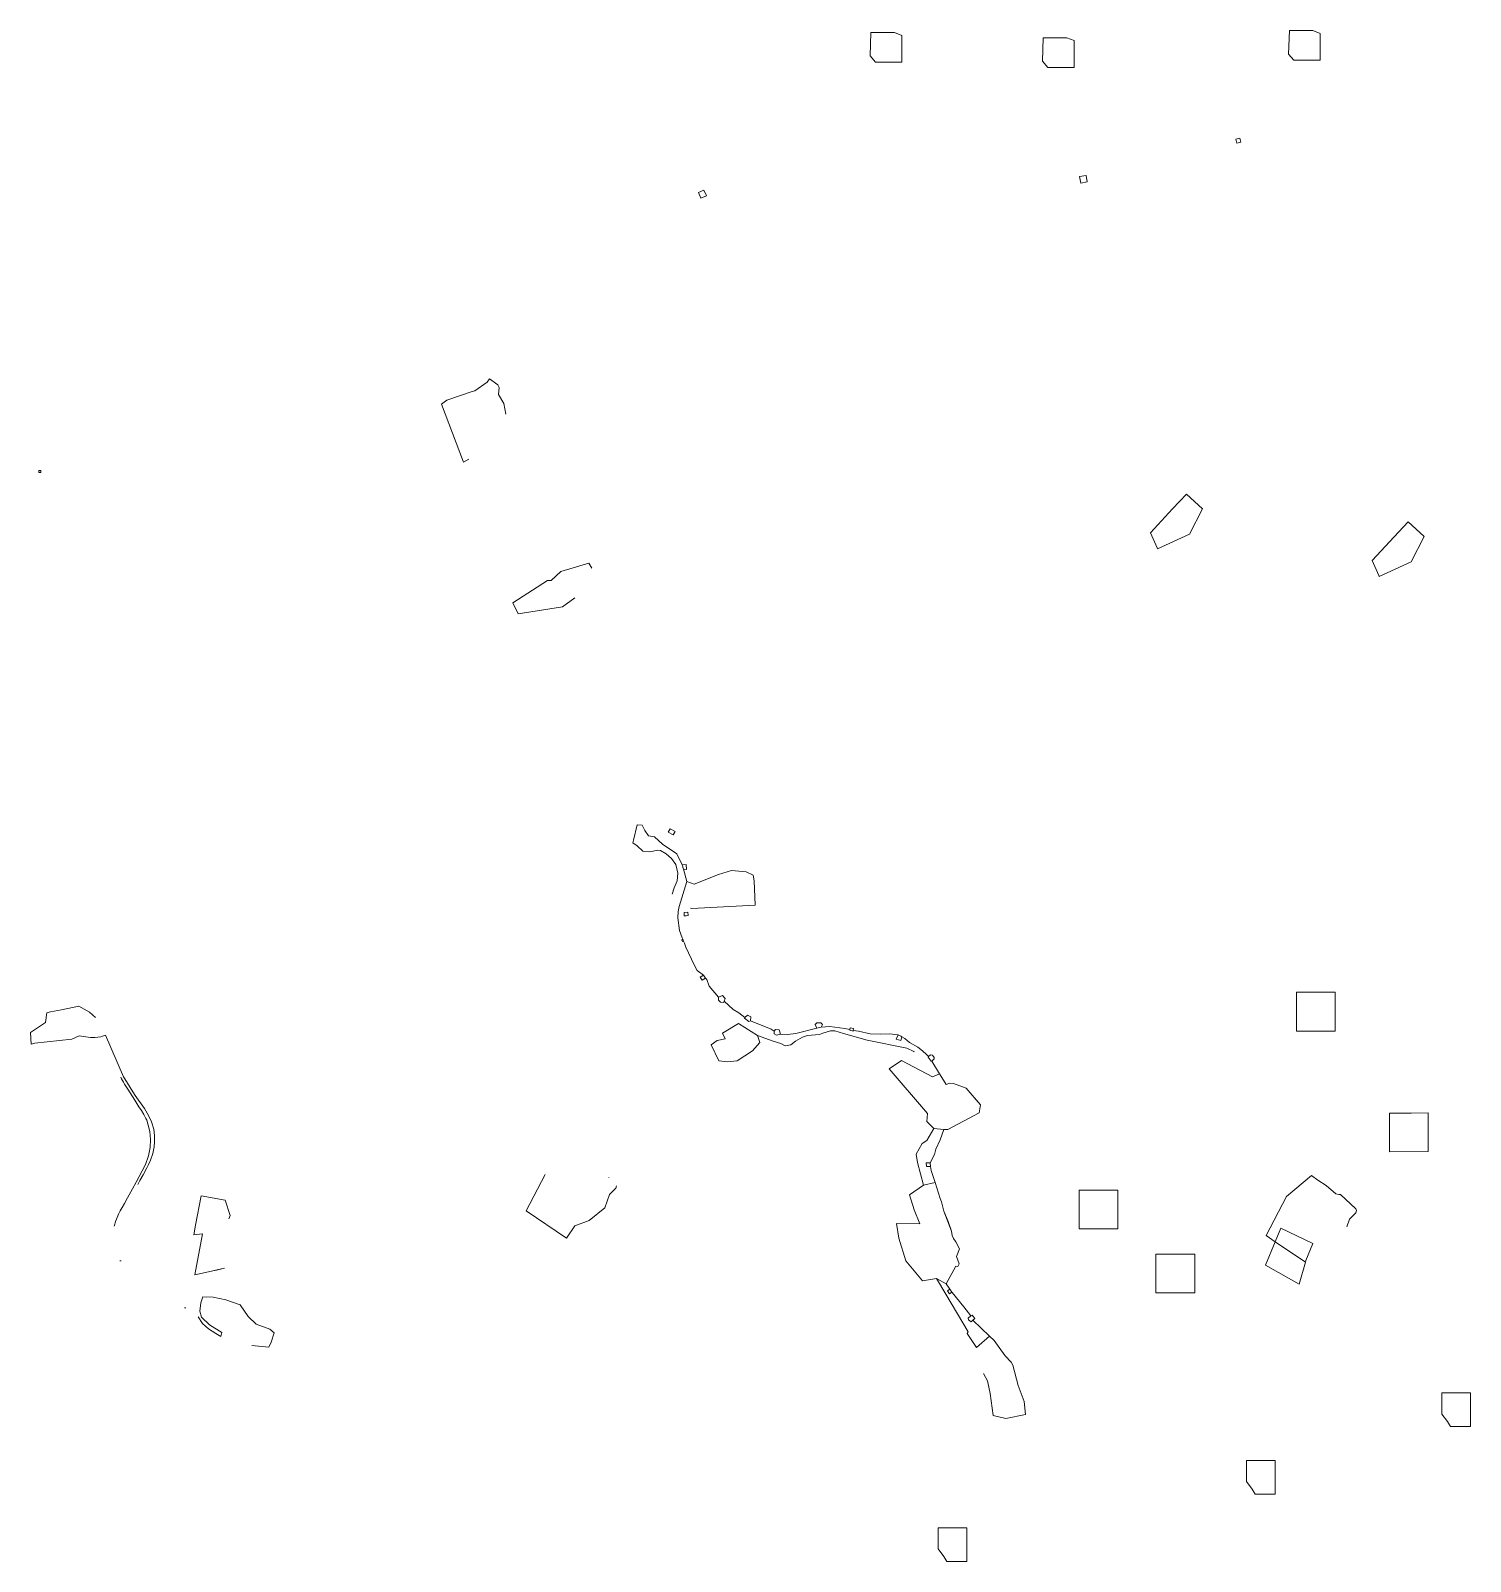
# Model space of a CAD drawing. Header units: metres. Extents: x 534757 to 556231, y 1832948 to 1850503.
# Drawn here: x 550804 to 553429, y 1846492 to 1849283 of the extents above; entities that cross this region are included whole.
import ezdxf

# ---------------------------------------------------------------- set-up
doc = ezdxf.new("R2010")
doc.units = ezdxf.units.M
doc.header["$MEASUREMENT"] = 0
doc.linetypes.add('DGN Style 4', pattern=[602.615279, 301.11944, -150.55972, 0.376399, -150.55972])
doc.layers.add('Level 30', color=7, linetype='Continuous', lineweight=0)

msp = doc.modelspace()

# ---------------------------------------------------------------- linework, layer by layer
at = {"layer": 'Level 30', "color": 5, "linetype": 'DGN Style 4', "lineweight": 13}
for p, q in [((551992.2365, 1847761.9373), (551994.8116, 1847753.9499)), ((551994.8116, 1847753.9499), (552000.4138, 1847731.8434)), ((551986.7807, 1847686.0501), (552000.4138, 1847731.8434)), ((551993.2109, 1847626.8509), (551994.6381, 1847623.1044)), ((552031.0716, 1847560.9281), (552034.4302, 1847555.4802)), ((553112.1, 1847529.64), (553182.71, 1847529.82)), ((553112.1, 1847529.64), (553112.28, 1847458.92)), ((553182.71, 1847529.82), (553182.88, 1847459.1)), ((552237.5906, 1847464.0561), (552245.7212, 1847465.9377)), ((553112.28, 1847458.92), (553182.88, 1847459.1)), ((550935.141, 1847449.472), (550940.558, 1847451.536)), ((552447.1917, 1847404.2916), (552461.1652, 1847381.1614)), ((552448.353, 1847375.4125), (552461.1652, 1847381.1614)), ((552461.1652, 1847381.1614), (552473.6918, 1847361.5281)), ((552509.8049, 1847354.8517), (552536.2657, 1847324.242)), ((552450.848, 1847281.2554), (552469.3572, 1847279.7094)), ((552444.4703, 1847218.9754), (552444.8494, 1847212.0858)), ((552432.36, 1847177.9637), (552453.2866, 1847182.7889)), ((552469.2021, 1847130.4527), (552483.512, 1847094.1382)), ((553073.4901, 1847074.9599), (553128.5633, 1847037.7957)), ((552456.1, 1847007.79), (552473.54, 1846998.12)), ((552480.1067, 1846988.3448), (552483.858, 1846983.0799)), ((552522.0601, 1846931.7826), (552552.3505, 1846902.704)), ((552528.7119, 1846881.7467), (552552.3505, 1846902.704))]:
    msp.add_line(p, q, dxfattribs=at)
at = {"layer": 'Level 30', "color": 5, "linetype": 'DGN Style 4', "lineweight": 13, "flags": 128}
for points in [[(552392.47, 1849274.31), (552392.47, 1849225.43), (552344.7, 1849225.43), (552334.77, 1849236.97), (552336.37, 1849279.61), (552379.22, 1849279.61), (552392.47, 1849274.31)], [(552706.77, 1849264.77), (552706.77, 1849215.89), (552659, 1849215.89), (552649.07, 1849227.43), (552650.67, 1849270.07), (552693.52, 1849270.07), (552706.77, 1849264.77)], [(553155.52, 1849277.79), (553142.27, 1849283.09), (553099.42, 1849283.09), (553097.82, 1849240.45), (553107.75, 1849228.91), (553155.52, 1849228.91), (553155.52, 1849277.79)], [(553010.85, 1849079.75), (553003.68, 1849077.97), (553001.88, 1849085.14), (553009.07, 1849086.92), (553010.85, 1849079.75)], [(552730.8, 1849007.15), (552728.59, 1849019.05), (552716.69, 1849016.84), (552718.9, 1849004.94), (552730.8, 1849007.15)], [(552036.2224, 1848982.0875), (552031.8741, 1848992.0826), (552021.879, 1848987.7344), (552026.2273, 1848977.7392), (552036.2224, 1848982.0875)], [(551670.7341, 1848583.4933), (551666.6588, 1848602.9864), (551657.3964, 1848619.5711), (551658.37, 1848632.13), (551656.2, 1848636.97), (551640.76, 1848648.3), (551636.3, 1848641.96), (551614.02, 1848626.12), (551609.05, 1848624.89), (551563.06, 1848609.51), (551553.3, 1848602.05), (551593.3682, 1848496.4796), (551650.4336, 1848526.2102), (551656.9767, 1848532.1841), (551654.3545, 1848543.8172), (551661.22, 1848555.0787), (551667.8658, 1848564.3092), (551670.7341, 1848583.4933)], [(550822.719, 1848481.303), (550822.719, 1848477.303), (550818.719, 1848477.303), (550818.719, 1848481.303), (550822.719, 1848481.303)], [(552941.22, 1848411.16), (552917.44, 1848364.85), (552858.73, 1848338.26), (552857.98, 1848340.04), (552846.29, 1848367.66), (552886.46, 1848410.96), (552911.58, 1848438.03), (552941.22, 1848411.16)], [(553345.45, 1848360.61), (553321.67, 1848314.3), (553262.96, 1848287.71), (553262.21, 1848289.49), (553250.52, 1848317.11), (553290.69, 1848360.41), (553315.81, 1848387.48), (553345.45, 1848360.61)], [(551827.2284, 1848302.8331), (551822.0689, 1848311.8971), (551771.1043, 1848296.6815), (551753.2707, 1848280.7433), (551746.4282, 1848280.7008), (551683.32, 1848240), (551693.28, 1848219.87), (551773.6352, 1848232.5167), (551810.914, 1848259.4439), (551809.1194, 1848281.7538), (551827.2284, 1848302.8331)], [(551992.2365, 1847761.9373), (551982.1453, 1847782.201), (551956.4042, 1847799.5485), (551941.3974, 1847813.2701), (551930.6377, 1847814.9944), (551924.2728, 1847824.9376), (551919.275, 1847834.4733), (551910.27, 1847835.05), (551903.14, 1847806.78), (551902.2188, 1847802.104), (551910.3005, 1847796.4495), (551920.4175, 1847787.2318), (551933.0629, 1847785.9055), (551947.7474, 1847788.7899), (551952.2666, 1847788.52), (551963.0856, 1847782.3414), (551972.7376, 1847773.7213), (551980.7207, 1847762.6789), (551984.1041, 1847746.715), (551982.9216, 1847732.9317), (551977.2651, 1847719.9541), (551968.078, 1847687.224), (551968.5177, 1847669.4639), (551971.0798, 1847654.0184), (551982.8846, 1847621.9162), (551997.3917, 1847595.3683), (552015.7181, 1847555.5684), (552030.5737, 1847525.2763), (552065.8114, 1847454.9535)], [(551979.2278, 1847822.6394), (551975.3685, 1847816.5052), (551966.8025, 1847821.941), (551970.3381, 1847827.5464), (551979.2278, 1847822.6394)], [(551994.8116, 1847753.9499), (552000.0285, 1847753.3691), (551999.3812, 1847762.5166), (551992.2365, 1847761.9373)], [(552000.4138, 1847731.8434), (552014.0223, 1847726.9148), (552058.6177, 1847744.465), (552082.0373, 1847751.9827), (552108.6406, 1847749.0888), (552121.704, 1847743.3934), (552123.2435, 1847732.9604), (552124.9434, 1847688.3737), (552009.8227, 1847682.6316), (551986.7807, 1847686.0501)], [(551986.7807, 1847686.0501), (551984.9513, 1847676.7855), (551984.39, 1847665.59), (551987.23, 1847642.55), (551992.3615, 1847629.0803), (551993.2109, 1847626.8509)], [(552002.7205, 1847669.9177), (551999.2218, 1847669.0905), (551995.8405, 1847669.0086), (551995.6855, 1847675.4067), (552002.5835, 1847675.5738), (552002.7205, 1847669.9177)], [(551993.2109, 1847626.8509), (551991.1858, 1847625.5982), (551992.7637, 1847622.1638), (551994.6381, 1847623.1044)], [(551994.6381, 1847623.1044), (551996.138, 1847619.1675), (551998.96, 1847611.76), (552014.11, 1847579.53), (552019.54, 1847569.43), (552031.0716, 1847560.9281)], [(552031.0716, 1847560.9281), (552025.198, 1847557.3072), (552028.5566, 1847551.8592), (552034.4302, 1847555.4802)], [(552034.4302, 1847555.4802), (552036.8475, 1847552.9319), (552041.5493, 1847540.7718), (552058.151, 1847520.7013)], [(552068.6406, 1847513.5706), (552070.6144, 1847518.661), (552065.7598, 1847523.5644), (552058.151, 1847520.7013)], [(552058.151, 1847520.7013), (552058.5828, 1847515.2183), (552062.1969, 1847511.5679), (552067.6753, 1847511.0812), (552068.6406, 1847513.5706)], [(552068.6406, 1847513.5706), (552084.9167, 1847498.3669), (552095.6828, 1847492.2008), (552106.0528, 1847484.003)], [(553112.1, 1847529.64), (553161.51, 1847529.77), (553182.71, 1847529.82)], [(553112.1, 1847529.64), (553112.23, 1847477.13), (553112.28, 1847458.92)], [(553182.71, 1847529.82), (553182.87, 1847461.94), (553182.88, 1847459.1)], [(550935.141, 1847449.472), (550931.897, 1847448.235), (550921.327, 1847446.972), (550913.381, 1847447.282), (550892.313, 1847450.317), (550879.049, 1847443.972), (550811.36, 1847436.69), (550805.222, 1847435.355), (550803.917, 1847456.259), (550831.265, 1847474.646), (550833.415, 1847492.117), (550840.147, 1847494.297), (550859.958, 1847497.943), (550891.62, 1847504.69), (550911.229, 1847493.631), (550928.102, 1847478.526), (550932.837, 1847469.706), (550940.558, 1847451.536)], [(552106.0528, 1847484.003), (552105.5348, 1847482.2143), (552113.6706, 1847476.6279), (552116.7725, 1847477.4468)], [(552106.0528, 1847484.003), (552111.2893, 1847487.9897), (552117.346, 1847484.6842), (552116.7725, 1847477.4468)], [(552129.2217, 1847451.096), (552133.9887, 1847438.2082), (552120.0975, 1847422.7563), (552092.2898, 1847404.7588), (552074.6594, 1847402.9151), (552058.7345, 1847404.4659), (552044.6713, 1847433.9116), (552056.0346, 1847441.5657), (552070.3213, 1847445.0702), (552065.8114, 1847454.9535)], [(552065.8114, 1847454.9535), (552094.6057, 1847472.8951), (552129.2217, 1847451.096)], [(552116.7725, 1847477.4468), (552154.1026, 1847462.5833), (552159.986, 1847458.6029)], [(552129.2217, 1847451.096), (552157.8888, 1847440.7728), (552172.182, 1847436.6121), (552180.0129, 1847432.3058), (552190.0924, 1847434.0119), (552198.5415, 1847440.7922), (552211.2261, 1847447.9849), (552220.8062, 1847450.6734), (552242.5973, 1847452.5098), (552248.7188, 1847455.0912), (552262.6767, 1847459.1699), (552270.7552, 1847459.1594), (552286.2256, 1847454.4452), (552329.6036, 1847442.5272), (552401.9488, 1847427.5454), (552414.6743, 1847421.4653), (552428.0385, 1847411.1084), (552448.353, 1847375.4125)], [(552159.986, 1847458.6029), (552159.7906, 1847453.7812), (552164.0292, 1847451.3325), (552171.2417, 1847453.2958)], [(552159.986, 1847458.6029), (552162.1393, 1847462.0505), (552168.9739, 1847461.1028), (552171.2417, 1847453.2958)], [(552171.2417, 1847453.2958), (552184.4039, 1847452.4865), (552199.2414, 1847454.314), (552237.5906, 1847464.0561)], [(552237.5906, 1847464.0561), (552234.4796, 1847471.0712), (552237.6733, 1847473.7542), (552244.781, 1847473.782), (552248.0169, 1847471.0293), (552245.7212, 1847465.9377)], [(552245.7212, 1847465.9377), (552261.0921, 1847467.223), (552288.9427, 1847463.8006), (552297.8121, 1847461.8397)], [(552297.8121, 1847461.8397), (552297.5294, 1847460.4767), (552303.7658, 1847459.0313), (552304.033, 1847460.3194)], [(552297.8121, 1847461.8397), (552298.4533, 1847464.9319), (552304.72, 1847463.6323), (552304.033, 1847460.3194)], [(552304.033, 1847460.3194), (552313.481, 1847458.5799), (552334.7546, 1847454.0486), (552353.9232, 1847453.398), (552370.7826, 1847453.8462), (552384.8662, 1847452.3973), (552385.9097, 1847451.9489)], [(550940.558, 1847451.536), (550973.478, 1847375.818), (550975.482, 1847371.997), (550990.419, 1847347.945), (550994.838, 1847341.671), (551011.641, 1847317.892), (551019.089, 1847305.23), (551024.449, 1847293.745), (551028.68, 1847280.09), (551029.974, 1847268.325), (551029.974, 1847256.995), (551028.954, 1847247.677), (551026.685, 1847235.757), (551022.704, 1847223.723), (551019.05, 1847215.522), (551016.038, 1847209.775), (551008.98, 1847197.046), (551003.215, 1847186.309), (550994.515, 1847170.104), (550986.298, 1847155.101), (550975.967, 1847135.909), (550970.963, 1847127.173), (550967.121, 1847119.455), (550963.646, 1847110.291), (550959.865, 1847095.225), (550958.305, 1847082.737), (550958.059, 1847074.771), (550959.355, 1847063.243), (550961.112, 1847054.273), (550964.582, 1847045.745), (550969.498, 1847037.842), (550975.077, 1847031.188), (550981.996, 1847024.978), (550991.614, 1847019.669), (550993.031, 1847019.013), (550955.655, 1847023.542), (550955.104, 1847027.953), (550954.785, 1847032.441), (550954.864, 1847041.148), (550953.767, 1847056.389), (550953.069, 1847077.303), (550953.61, 1847087.298), (550955.598, 1847100.081), (550957.27, 1847106.817), (550958.717, 1847111.732), (550960.242, 1847115.885), (550964.154, 1847124.991), (550967.136, 1847131.039), (550970.811, 1847137.183), (550975.131, 1847144.404), (550980.803, 1847154.864), (550989.804, 1847171.461), (550996.375, 1847183.578), (551007.39, 1847203.89), (551013.185, 1847215.769), (551018.796, 1847231.384), (551021.977, 1847246.433), (551022.71, 1847261.005), (551021.118, 1847276.105), (551018.377, 1847287.667), (551015.648, 1847296.261), (551014.065, 1847299.726), (551010.405, 1847306.768), (551005.841, 1847314.213), (551001.546, 1847320.962), (550994.029, 1847332.773), (550985.432, 1847346.267), (550981.133, 1847353.014), (550975.204, 1847362.352), (550973.112, 1847365.847), (550969.72, 1847372.007), (550965.352, 1847381.077), (550955.747, 1847402.532), (550949.284, 1847416.972), (550935.141, 1847449.472)], [(552385.9097, 1847451.9489), (552382.5376, 1847444.1004), (552390.9064, 1847441.9981), (552392.9381, 1847448.5764)], [(552385.9097, 1847451.9489), (552390.9756, 1847449.7724), (552392.9381, 1847448.5764)], [(552392.9381, 1847448.5764), (552398.1837, 1847445.38), (552406.4747, 1847437.9485), (552421.8217, 1847429.8294), (552430.6215, 1847422.9003), (552437.8759, 1847416.0241), (552441.1575, 1847412.362)], [(552448.353, 1847375.4125), (552391.9403, 1847405.4413), (552369.6586, 1847389.9022), (552439.1846, 1847308.4001), (552438.0732, 1847294.2182), (552450.848, 1847281.2554)], [(552441.1575, 1847412.362), (552440.4347, 1847411.6166), (552445.9241, 1847403.9913), (552447.1917, 1847404.2916)], [(552441.1575, 1847412.362), (552445.1894, 1847415.5852), (552448.4718, 1847414.9069), (552451.6424, 1847410.8652), (552451.5417, 1847408.1171), (552447.1917, 1847404.2916)], [(552461.1652, 1847381.1614), (552462.4107, 1847379.0998), (552473.6918, 1847361.5281)], [(552473.6918, 1847361.5281), (552480.246, 1847364.0881), (552486.9694, 1847363.3396), (552509.8049, 1847354.8517)], [(552509.8049, 1847354.8517), (552528.2036, 1847333.3175), (552536.2657, 1847324.242)], [(552469.3572, 1847279.7094), (552476.55, 1847279.8), (552533.8289, 1847309.8019), (552536.2657, 1847324.242)], [(553352.73, 1847239.14), (553281.93, 1847238.96), (553281.76, 1847309.47), (553321.18, 1847309.57), (553352.56, 1847309.65), (553352.62, 1847283.93), (553352.73, 1847239.14)], [(552432.36, 1847177.9637), (552421.1516, 1847219.0941), (552418.7372, 1847234.3944), (552429.7788, 1847253.7175), (552438.19, 1847259.6962), (552450.848, 1847281.2554)], [(552444.4703, 1847218.9754), (552452.371, 1847233.8641), (552454.4692, 1847243.6735), (552462.7149, 1847260.4746), (552469.3572, 1847279.7094)], [(551872.53, 1847176.85), (551871.04, 1847172.53), (551859.49, 1847160.98), (551850.94, 1847136.89), (551822.33, 1847113.53), (551796.52, 1847103.93), (551780.89, 1847081.63), (551707.67, 1847131.04), (551744.74, 1847202.41), (551790.04, 1847240.66), (551801.75, 1847231.92), (551816.72, 1847222.55), (551834.8, 1847207.28), (551840.35, 1847205.78), (551842.94, 1847206.34), (551870.9, 1847180.17), (551872.53, 1847176.85)], [(552444.4703, 1847218.9754), (552436.964, 1847218.9754), (552437.3732, 1847211.863), (552444.8494, 1847212.0858)], [(552444.8494, 1847212.0858), (552446.4448, 1847204.7498), (552453.2866, 1847182.7889)], [(552432.36, 1847177.9637), (552406.6836, 1847160.5383), (552414.9321, 1847133.3426), (552425.7749, 1847107.5111), (552383.0788, 1847108.1123), (552386.9334, 1847081.672), (552400.2226, 1847040.2511), (552430.6001, 1847003.5687), (552456.1, 1847007.79)], [(552453.2866, 1847182.7889), (552462.3839, 1847153.5882), (552464.7614, 1847147.7272), (552469.2021, 1847130.4527)], [(553073.4901, 1847074.9599), (553057.13, 1847086), (553094.2, 1847157.37), (553139.5, 1847195.62), (553151.21, 1847186.88), (553166.18, 1847177.51), (553184.26, 1847162.24), (553189.81, 1847160.74), (553192.4, 1847161.3), (553220.36, 1847135.13), (553221.99, 1847131.81), (553220.5, 1847127.49), (553208.95, 1847115.94), (553200.4, 1847091.85), (553171.79, 1847068.49), (553145.98, 1847058.89), (553130.35, 1847036.59), (553128.5633, 1847037.7957)], [(551157.6725, 1847026.55), (551133.629, 1847021.175), (551103.334, 1847014.402), (551117.67, 1847089.1), (551101.298, 1847087.593), (551104.655, 1847105.04), (551115.074, 1847158.499), (551158.975, 1847150.975), (551168.034, 1847122.95), (551152.155, 1847080.884), (551149.496, 1847058.859), (551162.52, 1847026.613), (551157.6725, 1847026.55)], [(552786.81, 1847098.46), (552786.64, 1847168.97), (552715.84, 1847168.79), (552716.01, 1847098.28), (552786.81, 1847098.46)], [(552469.2021, 1847130.4527), (552476.8811, 1847111.6152), (552483.512, 1847094.1382)], [(552483.512, 1847094.1382), (552484.6573, 1847086.4551), (552487.0735, 1847080.5287), (552491.4198, 1847074.6736), (552497.6235, 1847061.9426), (552492.0684, 1847048.2536), (552497.4203, 1847034.7249), (552494.6346, 1847029.9825), (552491.351, 1847030.4954), (552473.54, 1846998.12)], [(553073.4901, 1847074.9599), (553083.65, 1847099.54), (553142.44, 1847071.74), (553129.4, 1847040.74), (553128.5633, 1847037.7957)], [(553073.4901, 1847074.9599), (553055.7, 1847031.92), (553117.2, 1846997.81), (553128.5633, 1847037.7957)], [(552926.85, 1846981.69), (552926.67, 1847052.1), (552855.67, 1847051.93), (552855.78, 1847009.88), (552855.85, 1846981.51), (552898.36, 1846981.62), (552926.85, 1846981.69)], [(551248.213, 1846908.647), (551240.452, 1846915.686), (551215.274, 1846924.491), (551200.58, 1846938.281), (551186.21, 1846959.79), (551159.993, 1846968.924), (551136.886, 1846973.91), (551117.875, 1846974.18), (551114.55, 1846963.67), (551112.684, 1846948.16), (551115.561, 1846937.599), (551129.867, 1846923.395), (551152.897, 1846909.379), (551150.846, 1846902.179), (551141.485, 1846907.782), (551128.035, 1846915.984), (551117.389, 1846925.911), (551109.029, 1846938.853), (551105.726, 1846947.892), (551104.059, 1846956.644), (551103.742, 1846964.8), (551104.352, 1846970.478), (551105.149, 1846975.668), (551106.763, 1846981.257), (551109.569, 1846988.23), (551115.087, 1846997.08), (551119.708, 1847002.543), (551121.837, 1847004.586), (551119.009, 1847008.6614), (551099.875, 1847004.144), (551095.836, 1846998.742), (551091.037, 1846990.312), (551087.686, 1846981.234), (551085.813, 1846971.91), (551085.119, 1846962.448), (551085.255, 1846957.756), (551087.638, 1846946.609), (551090.539, 1846938.795), (551095.002, 1846930.947), (551100.425, 1846923.83), (551108.55, 1846916.332), (551112.311, 1846913.555), (551116.002, 1846911.136), (551120.556, 1846908.64), (551129.839, 1846903.936), (551147.135, 1846895.045), (551177.02, 1846888.366), (551238.494, 1846882.43), (551242.542, 1846891.601), (551248.213, 1846908.647)], [(551157.6725, 1847026.55), (551138.74, 1847022.318), (551142.897, 1847023.247), (551157.6725, 1847026.55)], [(552456.1, 1847007.79), (552472.862, 1846979.3751), (552513.58, 1846910.35), (552512.0936, 1846907.5521), (552528.7119, 1846881.7467)], [(552473.54, 1846998.12), (552478.7409, 1846990.2616), (552480.1067, 1846988.3448)], [(552480.1067, 1846988.3448), (552475.9618, 1846985.2796), (552479.7579, 1846980.1464), (552483.858, 1846983.0799)], [(552483.858, 1846983.0799), (552484.5304, 1846982.1361), (552505.633, 1846956.322), (552518.3779, 1846939.9544)], [(552518.3779, 1846939.9544), (552513.896, 1846935.7686), (552514.2511, 1846932.5393), (552518.877, 1846929.1348), (552522.0601, 1846931.7826)], [(552522.0601, 1846931.7826), (552525.6949, 1846935.0037), (552521.1665, 1846941.1034), (552518.3779, 1846939.9544)], [(552552.3505, 1846902.704), (552560.7643, 1846894.6268), (552566.8896, 1846886.02), (552570.1088, 1846882.3403), (552581.2866, 1846866.7546), (552591.7904, 1846855.2016), (552594.7701, 1846849.6871), (552604.5801, 1846812.9013), (552615.8328, 1846783.8837), (552618.3229, 1846760.0751), (552582.2301, 1846752.615), (552559.435, 1846758.1217), (552553.8083, 1846798.0873), (552549.0464, 1846821.5363), (552531.3327, 1846854.1462), (552501.9953, 1846892.0396), (552508.4137, 1846902.8878), (552528.7119, 1846881.7467)], [(553429.46, 1846799.2), (553429.45, 1846738.03), (553393.01, 1846738.03), (553387.74, 1846747.08), (553377.32, 1846760.66), (553377.32, 1846799.2), (553429.46, 1846799.2)], [(553073.21, 1846676.07), (553073.2, 1846614.9), (553036.76, 1846614.9), (553031.49, 1846623.95), (553021.07, 1846637.53), (553021.07, 1846676.07), (553073.21, 1846676.07)], [(552511, 1846553.25), (552510.99, 1846492.08), (552474.55, 1846492.08), (552469.28, 1846501.13), (552458.86, 1846514.71), (552458.86, 1846553.25), (552511, 1846553.25)]]:
    msp.add_lwpolyline(points, dxfattribs=at)

doc.saveas('drawing.dxf')
